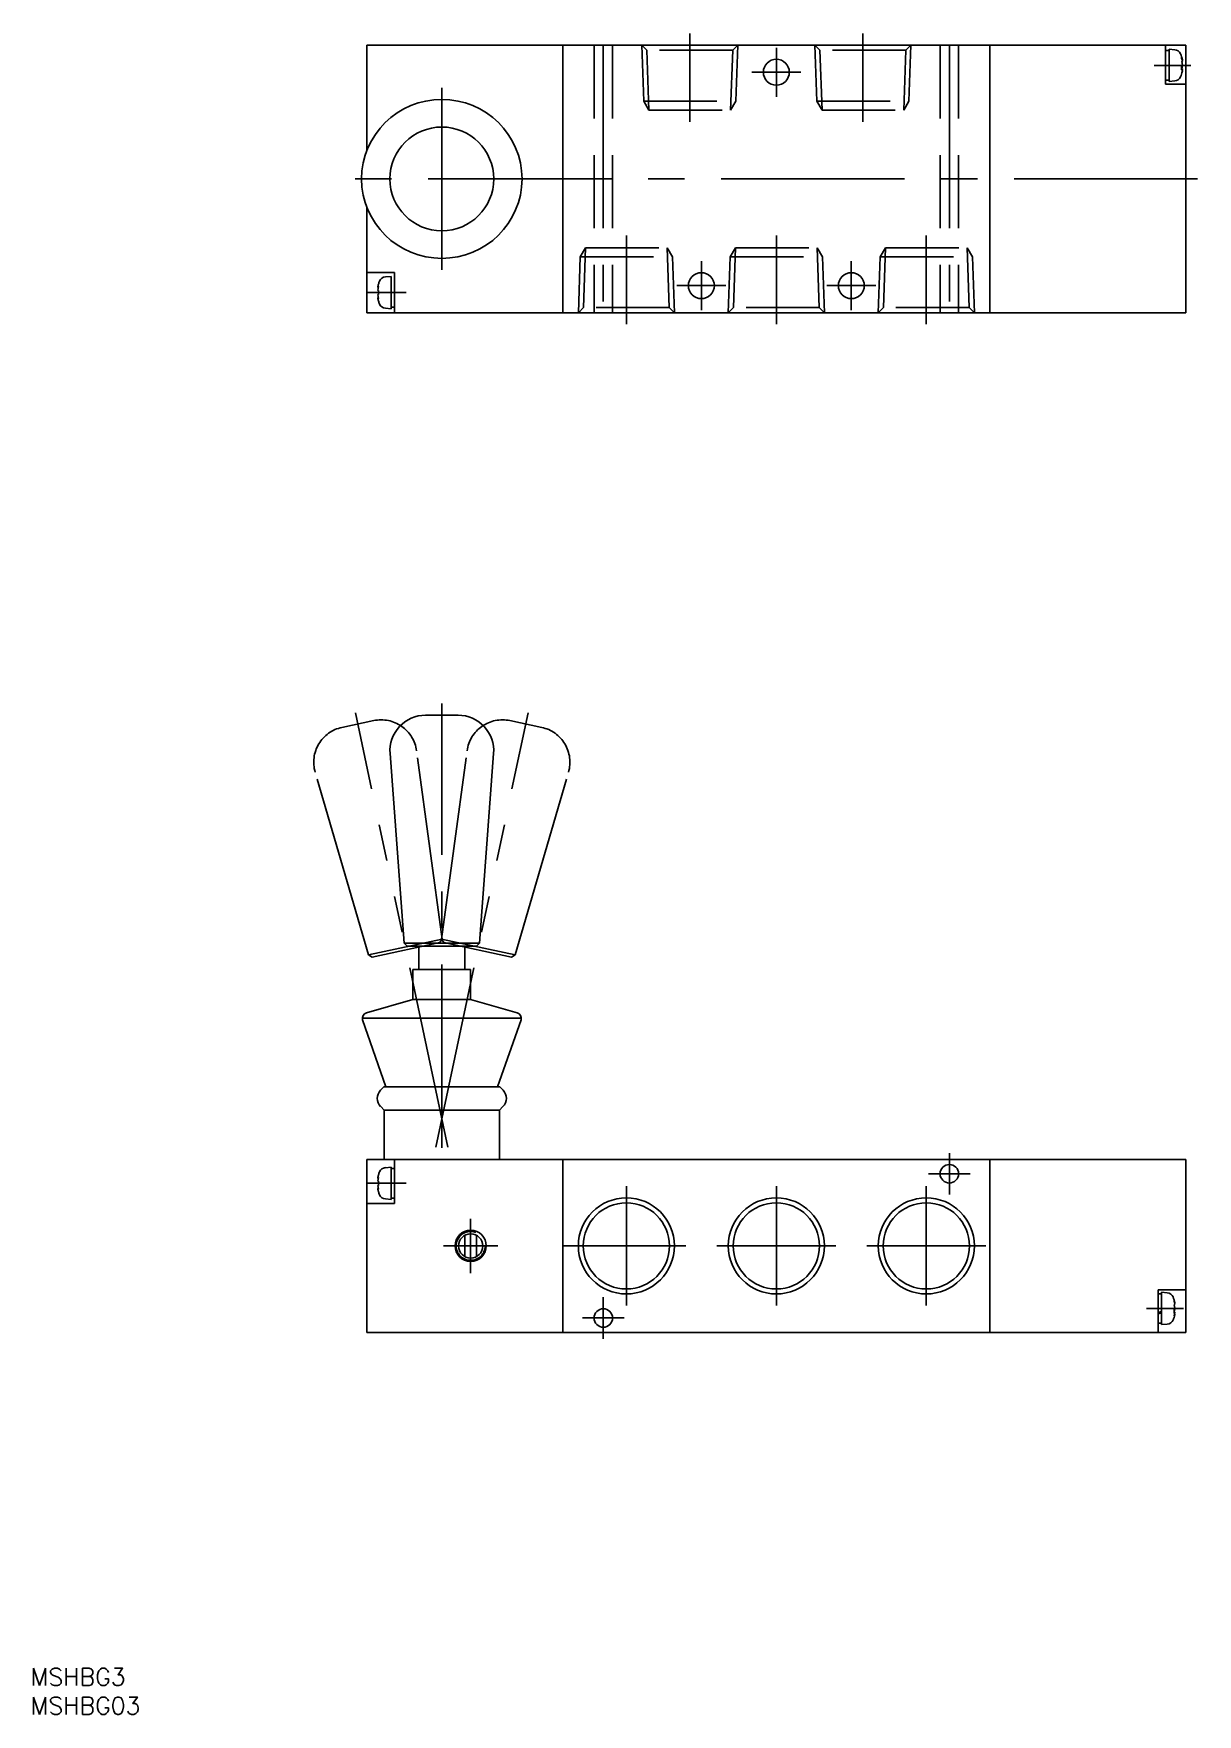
# Model space of a CAD drawing. Extents: x -58 to 144, y -66 to 225.
import ezdxf

# ---------------------------------------------------------------- set-up
doc = ezdxf.new("R2010")
doc.units = 0
for name, pattern in [('CENTER', [50.8, 31.75, -6.35, 6.35, -6.35]), ('DASHED', [19.05, 12.7, -6.35]), ('PHANTOM', [63.5, 31.75, -6.35, 6.35, -6.35, 6.35, -6.35])]:
    doc.linetypes.add(name, pattern=pattern)
doc.layers.get('0').update_dxf_attribs({"linetype": 'CONTINUOUS'})
doc.layers.add('CENTER', color=1, linetype='CENTER')
doc.styles.get("Standard").update_dxf_attribs({"font": 'txt.shx', "height": 3, "bigfont": 'bigfont.shx'})

# ---------------------------------------------------------------- blocks, each defined once
blk = doc.blocks.new('*U20')
at = {"color": 7, "linetype": 'CONTINUOUS'}
blk.add_text('MSHBG3', height=3, dxfattribs=at).set_placement((-58.29, -61.23))
blk = doc.blocks.new('*U21')
at = {"color": 7, "linetype": 'CONTINUOUS'}
blk.add_text('MSHBG03', height=3, dxfattribs=at).set_placement((-58.29, -66.23))

msp = doc.modelspace()

# ---------------------------------------------------------------- linework, layer by layer
at = {"color": 7, "linetype": 'CONTINUOUS'}
for p, q in [((47.67, 223.2), (0, 223.2)), ((0, 223.2), (0, 204.89)), ((34, 223.2), (34, 176.8)), ((96, 223.2), (46, 223.2)), ((142, 223.2), (96, 223.2)), ((108, 223.2), (108, 176.8)), ((138.5, 223.2), (138.5, 222.2)), ((139.1, 222.25), (138.5, 222.25)), ((138.5, 216.45), (138.5, 222.2)), ((139.1, 216.9), (139.1, 222.5)), ((140.09, 222.41), (139.1, 222.5)), ((142, 223.2), (142, 176.8)), ((141.27, 221.18), (141.27, 220.95)), ((141.27, 220.95), (141.4, 220.46)), ((141.4, 219.74), (141.27, 219.57)), ((141.27, 219.57), (141.27, 219.57)), ((141.27, 219.57), (141.27, 218.91)), ((141.4, 219.07), (141.27, 219.09)), ((141.27, 218.91), (141.4, 219.07)), ((141.27, 218.91), (141.27, 218.91)), ((141.4, 220.46), (141.29, 220.34)), ((141.29, 220.34), (141.4, 219.74)), ((141.4, 220.33), (141.29, 220.31)), ((141.4, 219.66), (141.29, 219.09)), ((141.4, 219.07), (141.29, 218.4)), ((141.29, 218.42), (141.4, 218.72)), ((141.34, 219.66), (141.4, 219.66)), ((141.35, 220.66), (141.4, 220.68)), ((141.4, 218.94), (141.36, 218.74)), ((141.36, 218.74), (141.4, 218.72)), ((141.38, 219.7), (141.4, 219.66)), ((141.4, 218.94), (141.38, 218.97)), ((141.4, 218.94), (141.38, 218.95)), ((141.38, 218.61), (141.4, 218.72)), ((141.4, 220.33), (141.39, 220.44)), ((141.4, 220.46), (141.4, 220.46)), ((141.4, 219.74), (141.4, 219.74)), ((141.4, 219.66), (141.4, 219.66)), ((139.1, 217.15), (138.5, 217.15)), ((142, 216.45), (138.5, 216.45)), ((140.09, 216.99), (139.1, 216.9)), ((141.29, 218.4), (141.29, 218.42)), ((0, 195.11), (0, 176.8)), ((0, 190.96), (0, 183.8)), ((0, 183.8), (0, 180.55)), ((0, 183.8), (4.8, 183.8)), ((4.8, 183.8), (4.8, 177.8)), ((2.01, 181.33), (1.9, 180.65)), ((1.9, 181.22), (2.01, 181.33)), ((1.99, 181.18), (1.9, 181.22)), ((2.03, 181.74), (2.01, 181.75)), ((3.21, 183.01), (4.2, 183.1)), ((4.2, 183.1), (4.2, 177.5)), ((0, 176.8), (0, 180.55)), ((2.03, 180.65), (1.9, 180.65)), ((1.9, 179.95), (2.03, 179.95)), ((1.9, 179.95), (2.01, 179.27)), ((1.9, 179.38), (1.99, 179.42)), ((2.01, 179.27), (1.9, 179.38)), ((2.01, 178.85), (2.03, 178.86)), ((2.03, 180.65), (2.03, 179.95)), ((4.8, 176.8), (4.8, 177.8)), ((4.8, 176.8), (0, 176.8)), ((0, 176.8), (64.42, 176.8)), ((3.21, 177.59), (4.2, 177.5)), ((4.2, 177.75), (4.8, 177.75)), ((96, 176.8), (46, 176.8)), ((96, 176.8), (142, 176.8)), ((10.18, 107.02), (15.82, 107.02)), ((6.47, 67.49), (4.02, 100.38)), ((19.53, 67.49), (21.98, 100.38)), ((6.47, 67.49), (19.53, 67.49)), ((7, 66.99), (6.47, 67.49)), ((19, 66.99), (19.53, 67.49)), ((7, 66.99), (19, 66.99)), ((9, 62.9), (9, 67)), ((17, 62.9), (17, 67)), ((8, 57.7), (8, 62.9)), ((8, 62.9), (18, 62.9)), ((18, 62.9), (18, 57.7)), ((-0.04, 55.44), (8, 57.7)), ((18, 57.7), (8, 57.7)), ((18, 57.7), (26.04, 55.44)), ((26.77, 54.46), (-0.77, 54.46)), ((3.32, 42.59), (-0.74, 54.19)), ((22.68, 42.59), (26.74, 54.19)), ((2.39, 42), (2.96, 42.59)), ((2.96, 42.59), (23.04, 42.59)), ((23.61, 42), (23.04, 42.59)), ((3, 38.54), (2.4, 39.15)), ((3, 30), (3, 38.54)), ((23, 38.54), (3, 38.54)), ((23, 38.54), (23.6, 39.15)), ((23, 30), (23, 38.54)), ((0, 0), (0, 30)), ((28.5, 30), (0, 30)), ((4.8, 29), (4.8, 30)), ((142, 30), (26, 30)), ((34, 30), (34, 0)), ((108, 30), (108, 0)), ((142, 0), (142, 30)), ((1.9, 26.77), (2.01, 26.88)), ((2.01, 26.88), (1.9, 26.2)), ((1.99, 26.73), (1.9, 26.77)), ((2.03, 27.29), (2.01, 27.3)), ((3.21, 28.56), (4.2, 28.65)), ((4.2, 28.65), (4.2, 23.05)), ((4.2, 28.4), (4.8, 28.4)), ((4.8, 29), (4.8, 22.35)), ((2.03, 26.2), (1.9, 26.2)), ((1.9, 25.5), (2.03, 25.5)), ((1.9, 25.5), (2.01, 24.82)), ((1.9, 24.93), (1.99, 24.97)), ((2.01, 24.82), (1.9, 24.93)), ((2.01, 24.4), (2.03, 24.41)), ((2.03, 26.2), (2.03, 25.5)), ((142, 26.15), (142, 7.4)), ((4.8, 22.35), (0, 22.35)), ((3.21, 23.14), (4.2, 23.05)), ((4.2, 23.3), (4.8, 23.3)), ((17, 16.85), (17, 15)), ((17, 15), (17, 13.15)), ((19, 15), (19, 16.85)), ((19, 13.15), (19, 15)), ((137.2, 1), (137.2, 7.4)), ((137.2, 7.4), (142, 7.4)), ((137.8, 6.7), (137.2, 6.7)), ((137.8, 1.35), (137.8, 6.95)), ((138.79, 6.86), (137.8, 6.95)), ((137.2, 3.45), (137.8, 3.64)), ((137.2, 3.22), (137.8, 3.4)), ((139.97, 5.63), (139.97, 5.4)), ((139.97, 5.4), (139.97, 5.4)), ((139.97, 5.4), (140.1, 4.91)), ((140.1, 4.19), (139.97, 4.02)), ((139.97, 4.02), (139.97, 3.36)), ((140.1, 3.52), (139.97, 3.54)), ((139.97, 3.36), (140.1, 3.52)), ((140.1, 4.91), (139.99, 4.79)), ((139.99, 4.79), (139.99, 4.79)), ((139.99, 4.79), (140.1, 4.19)), ((140.1, 4.78), (139.99, 4.76)), ((140.1, 4.11), (139.99, 3.54)), ((140.1, 3.52), (139.99, 2.85)), ((139.99, 2.85), (140.1, 3.17)), ((140.1, 4.78), (140.04, 4.85)), ((140.04, 4.11), (140.1, 4.11)), ((140.04, 3.19), (140.1, 3.17)), ((140.05, 5.11), (140.1, 5.13)), ((140.1, 3.39), (140.06, 3.19)), ((140.08, 4.15), (140.09, 4.13)), ((140.08, 3.42), (140.1, 3.39)), ((140.1, 3.39), (140.08, 3.4)), ((140.1, 3.17), (140.08, 3.06)), ((140.09, 4.13), (140.1, 4.11)), ((140.1, 4.91), (140.1, 4.91)), ((140.1, 3.39), (140.1, 3.39)), ((140.1, 3.17), (140.1, 3.17)), ((0, 0), (26, 0)), ((26, 0), (142, 0)), ((137.8, 1.6), (137.2, 1.6)), ((137.2, 1), (137.2, 0)), ((138.79, 1.44), (137.8, 1.35))]:
    msp.add_line(p, q, dxfattribs=at)
at = {"color": 3, "linetype": 'DASHED'}
for p, q in [((39.4, 223.2), (39.4, 176.8)), ((42.6, 223.2), (42.6, 176.8)), ((48.56, 222.31), (47.67, 223.2)), ((48.01, 213.5), (47.67, 223.2)), ((48.92, 211.92), (48.56, 222.31)), ((63.44, 222.31), (48.56, 222.31)), ((63.08, 211.92), (63.44, 222.31)), ((63.44, 222.31), (64.33, 223.2)), ((63.99, 213.5), (64.33, 223.2)), ((78.56, 222.31), (77.67, 223.2)), ((78.01, 213.5), (77.67, 223.2)), ((78.92, 211.92), (78.56, 222.31)), ((93.44, 222.31), (78.56, 222.31)), ((93.08, 211.92), (93.44, 222.31)), ((93.44, 222.31), (94.33, 223.2)), ((93.99, 213.5), (94.33, 223.2)), ((99.4, 223.2), (99.4, 176.8)), ((102.6, 223.2), (102.6, 176.8)), ((48.92, 211.92), (48.01, 213.5)), ((48.01, 213.5), (63.99, 213.5)), ((63.08, 211.92), (63.99, 213.5)), ((78.92, 211.92), (78.01, 213.5)), ((78.01, 213.5), (93.99, 213.5)), ((93.08, 211.92), (93.99, 213.5)), ((48.92, 211.92), (63.08, 211.92)), ((78.92, 211.92), (93.08, 211.92)), ((37.92, 188.08), (37.01, 186.5)), ((37.92, 188.08), (37.56, 177.69)), ((37.92, 188.08), (52.08, 188.08)), ((52.08, 188.08), (52.99, 186.5)), ((52.08, 188.08), (52.44, 177.69)), ((63.92, 188.08), (63.01, 186.5)), ((63.92, 188.08), (63.56, 177.69)), ((63.92, 188.08), (78.08, 188.08)), ((78.08, 188.08), (78.99, 186.5)), ((78.08, 188.08), (78.44, 177.69)), ((89.92, 188.08), (89.01, 186.5)), ((89.92, 188.08), (89.56, 177.69)), ((89.92, 188.08), (104.08, 188.08)), ((104.08, 188.08), (104.99, 186.5)), ((104.08, 188.08), (104.44, 177.69)), ((37.01, 186.5), (36.67, 176.8)), ((37.01, 186.5), (52.99, 186.5)), ((52.99, 186.5), (53.33, 176.8)), ((63.01, 186.5), (62.67, 176.8)), ((63.01, 186.5), (78.99, 186.5)), ((78.99, 186.5), (79.33, 176.8)), ((89.01, 186.5), (88.67, 176.8)), ((89.01, 186.5), (104.99, 186.5)), ((104.99, 186.5), (105.33, 176.8)), ((37.56, 177.69), (36.67, 176.8)), ((52.44, 177.69), (37.56, 177.69)), ((52.44, 177.69), (53.33, 176.8)), ((63.56, 177.69), (62.67, 176.8)), ((78.44, 177.69), (63.56, 177.69)), ((78.44, 177.69), (79.33, 176.8)), ((89.56, 177.69), (88.67, 176.8)), ((104.44, 177.69), (89.56, 177.69)), ((104.44, 177.69), (105.33, 176.8))]:
    msp.add_line(p, q, dxfattribs=at)
at = {"color": 3, "linetype": 'PHANTOM'}
for p, q in [((-4.32, 104.9), (1.21, 106.08)), ((14.04, 32.13), (-1.97, 107.44)), ((11.96, 32.13), (27.97, 107.44)), ((30.32, 104.9), (24.79, 106.08)), ((13.06, 68.18), (8.61, 100.87)), ((12.94, 68.18), (17.39, 100.87)), ((0.27, 65.46), (-8.96, 97.13)), ((25.73, 65.46), (34.96, 97.13)), ((0.27, 65.46), (13.06, 68.18)), ((0.9, 65.09), (12.64, 67.58)), ((12.64, 67.58), (13.06, 68.18)), ((25.73, 65.46), (12.94, 68.18)), ((13.36, 67.58), (12.94, 68.18)), ((25.1, 65.09), (13.36, 67.58)), ((0.9, 65.09), (0.27, 65.46)), ((25.1, 65.09), (25.73, 65.46))]:
    msp.add_line(p, q, dxfattribs=at)
at = {"color": 7, "linetype": 'CONTINUOUS'}
for centre, radius in [((71, 218.5), 2.25), ((13, 200), 9), ((58, 181.5), 2.25), ((84, 181.5), 2.25), ((101, 27.5), 1.6), ((45, 15), 7.47), ((71, 15), 7.47), ((97, 15), 7.47), ((18, 15), 2.7), ((18, 15), 2.1), ((41, 2.5), 1.6)]:
    msp.add_circle(centre, radius, dxfattribs=at)
at = {"color": 3, "linetype": 'CONTINUOUS'}
for centre in [(45, 15), (71, 15), (97, 15)]:
    msp.add_circle(centre, 8.33, dxfattribs=at)
at = {"color": 3, "linetype": 'DASHED'}
msp.add_circle((18, 15), 2.5, dxfattribs=at)
at = {"color": 7, "linetype": 'CONTINUOUS'}
for centre, radius, start, end in [((139.98, 221.22), 1.2, 23.5471, 85), ((136.51, 219.7), 4.99, 11.3034, 23.5528), ((136.5, 219.7), 5, 336.4529, 347.4412), ((139.98, 218.18), 1.2, 275, 336.4529), ((12.93, 199.92), 13.85, 89.6927, 179.6869), ((13.07, 199.92), 13.85, 0.3131, 90.3073), ((12.93, 200.08), 13.85, 180.3131, 270.3073), ((13.07, 200.08), 13.85, 269.6927, 359.6869), ((6.8, 180.3), 4.99, 163.1891, 169.3918), ((6.8, 180.3), 5, 156.4529, 163.142), ((3.32, 181.82), 1.2, 95, 156.4529), ((6.8, 180.3), 4.99, 190.6082, 196.8109), ((6.8, 180.3), 5, 196.858, 203.5471), ((3.32, 178.78), 1.2, 203.5471, 265), ((10.18, 100.84), 6.18, 90, 184.2559), ((15.82, 100.84), 6.18, 355.7441, 90), ((0.24, 54.46), 1.02, 106.132, 195.5692), ((25.76, 54.46), 1.02, 344.4308, 73.868), ((3.86, 40.58), 2.05, 136.0681, 224.4608), ((22.14, 40.58), 2.05, 315.5392, 43.9205), ((6.8, 25.85), 4.99, 163.1891, 169.3918), ((6.8, 25.85), 5, 156.4529, 163.142), ((3.32, 27.37), 1.2, 95, 156.4529), ((6.8, 25.85), 4.99, 190.6082, 196.8109), ((6.8, 25.85), 5, 196.858, 203.5471), ((3.32, 24.33), 1.2, 203.5471, 265), ((138.68, 5.67), 1.2, 23.5471, 85), ((135.16, 4.14), 5.04, 11.3697, 23.4865), ((135.2, 4.15), 5, 336.4529, 347.4412), ((138.68, 2.63), 1.2, 275, 336.4529)]:
    msp.add_arc(centre, radius, start, end, dxfattribs=at)
at = {"color": 3, "linetype": 'PHANTOM'}
for centre, start, end in [((2.49, 100.03), 7.7441, 102), ((23.51, 100.03), 78, 172.2559), ((-3.03, 98.86), 102, 196.2559), ((29.03, 98.86), 343.7441, 78)]:
    msp.add_arc(centre, 6.18, start, end, dxfattribs=at)
at = {"layer": 'CENTER', "color": 1, "linetype": 'CENTER'}
for p, q in [((56, 225.2), (56, 209.92)), ((86, 225.2), (86, 209.92)), ((41, 223.2), (41, 176.8)), ((71, 222.75), (71, 214.25)), ((86, 223.2), (86, 214.25)), ((101, 223.2), (101, 176.8)), ((142.88, 219.7), (136.5, 219.7)), ((13, 215.78), (13, 184.22)), ((75.25, 218.5), (66.75, 218.5)), ((144, 200), (-2.92, 200)), ((45, 190.18), (45, 175.2)), ((45, 174.8), (45, 190.08)), ((71, 190.18), (71, 175.2)), ((71, 174.8), (71, 190.08)), ((97, 190.18), (97, 175.2)), ((97, 174.8), (97, 190.08)), ((58, 185.75), (58, 177.25)), ((84, 185.75), (84, 177.25)), ((62.25, 181.5), (53.75, 181.5)), ((88.25, 181.5), (79.75, 181.5)), ((0.01, 180.3), (6.8, 180.3)), ((13, 32.02), (13, 109.02)), ((101, 31.1), (101, 23.9)), ((97.4, 27.5), (104.6, 27.5)), ((0.01, 25.85), (6.8, 25.85)), ((45, 25.33), (45, 4.67)), ((71, 25.33), (71, 4.67)), ((97, 25.33), (97, 4.67)), ((18, 19.7), (18, 10.3)), ((22.7, 15), (13.3, 15)), ((47.86, 15), (34.14, 15)), ((47.85, 15), (34.15, 15)), ((55.33, 15), (34.67, 15)), ((81.33, 15), (60.67, 15)), ((107.33, 15), (86.67, 15)), ((41, -1.1), (41, 6.1)), ((141.6, 4.15), (135.2, 4.15)), ((37.4, 2.5), (44.6, 2.5))]:
    msp.add_line(p, q, dxfattribs=at)

# ---------------------------------------------------------------- block references
at = {"color": 7, "linetype": 'CONTINUOUS'}
for name in ['*U20', '*U21']:
    msp.add_blockref(name, (0, 0), dxfattribs=at)

doc.saveas('drawing.dxf')
